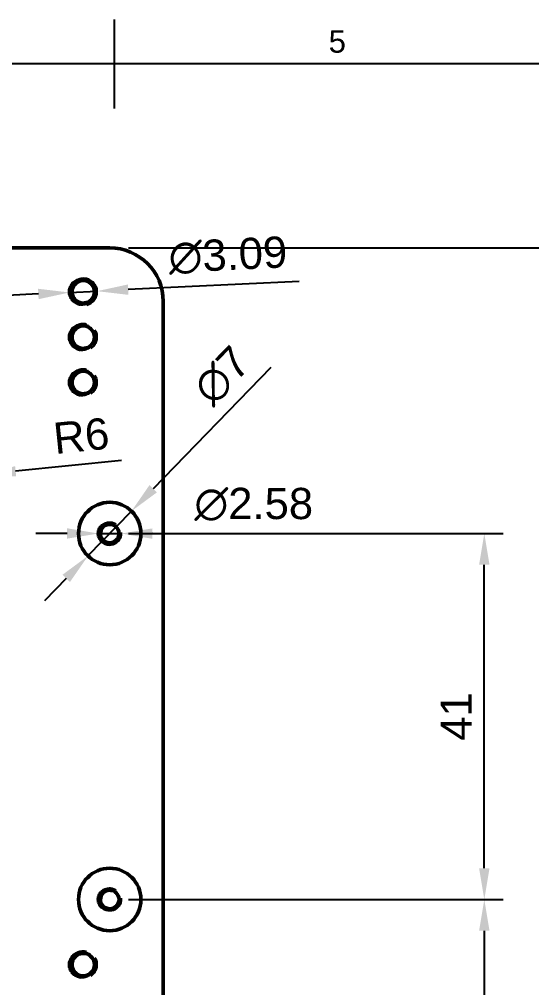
# Model space of a CAD drawing. Header units: millimetres. Extents: x 0 to 420, y 0 to 297.
# Drawn here: x 204.4 to 261.8, y 183.5 to 292 of the extents above; entities that cross this region are included whole.
import ezdxf
from ezdxf.enums import TextEntityAlignment as Align

# ---------------------------------------------------------------- set-up
doc = ezdxf.new("R2010")
doc.units = ezdxf.units.MM
doc.header["$LTSCALE"] = 0.75
doc.linetypes.add('HIDDEN2', pattern=[4.7625, 3.175, -1.5875])
for name, color, linetype, lineweight in [('BORDER', 7, 'Continuous', 25), ('FD_Dimensions', 7, 'Continuous', 25), ('Hidden', 7, 'HIDDEN2', 25), ('Visible', 7, 'Continuous', 50)]:
    doc.layers.add(name, color=color, linetype=linetype, lineweight=lineweight)
doc.styles.add('FusionTitle', font='Arial.ttf')
doc.styles.get("Standard").update_dxf_attribs({"font": 'Arial.ttf'})
doc.dimstyles.new('Dim-ISO-25', dxfattribs={"dimtxt": 3.5, "dimasz": 3.5, "dimexe": 2.1, "dimexo": 2.1, "dimgap": 1.4, "dimtad": 1, "dimzin": 12, "dimdsep": 46, "dimtxsty": 'Standard', "dimcen": 0, "dimazin": 3, "dimtp": 0.1, "dimtm": 0.1, "dimtfac": 0.714286, "dimtmove": 0, "dimatfit": 3, "dimfxl": 1, "dimtzin": 12, "dimarcsym": 0})

# ---------------------------------------------------------------- blocks, each defined once
blk = doc.blocks.new('ISO_A3_SHEET')
at = {"layer": 'BORDER'}
for p, q in [((215, 292), (215, 282)), ((410, 287), (20, 287))]:
    blk.add_line(p, q, dxfattribs=at)
at = {"layer": 'BORDER', "style": 'FusionTitle'}
blk.add_text('5', height=2.5, dxfattribs=at).set_placement((240, 289.5), align=Align.MIDDLE)
blk = doc.blocks.new('*D22')
at = {"layer": 'Defpoints', "color": 0, "transparency": 16777216}
for p in [(213.057122, 261.549076), (209.974678, 261.400976)]:
    blk.add_point(p, dxfattribs=at)
at = {"layer": 'FD_Dimensions', "color": 0, "lineweight": -2, "transparency": 16777216}
for p, q in [((235.737508, 262.638786), (216.55309, 261.717045)), ((209.974678, 261.400976), (213.057122, 261.549076)), ((206.478711, 261.233008), (202.982744, 261.065039))]:
    blk.add_line(p, q, dxfattribs=at)
blk.add_arc((211.5159, 261.475026), 1.543, 284.772035, 87.053739, dxfattribs=at)
at = {"layer": 'FD_Dimensions', "color": 0, "transparency": 16777216}
for points in [[(206.450716, 261.815669), (206.506706, 260.650347), (209.974678, 261.400976)], [(216.525095, 262.299706), (216.581084, 261.134384), (213.057122, 261.549076)]]:
    blk.add_solid(points, dxfattribs=at)
at = {"layer": 'FD_Dimensions', "color": 0, "transparency": 16777216, "insert": (227.735637, 265.543005), "char_height": 3.5, "attachment_point": 5, "rotation": 2.75073769}
blk.add_mtext('∅3.09', dxfattribs=at)
blk = doc.blocks.new('*D23')
at = {"layer": 'Defpoints', "color": 0, "transparency": 16777216}
for p in [(216.924291, 236.905853), (212.047509, 231.8842)]:
    blk.add_point(p, dxfattribs=at)
at = {"layer": 'FD_Dimensions', "color": 0, "lineweight": -2, "transparency": 16777216}
for p, q in [((232.538578, 252.983983), (219.362682, 239.416679)), ((212.047509, 231.8842), (216.924291, 236.905853)), ((209.609118, 229.373373), (207.170728, 226.862547))]:
    blk.add_line(p, q, dxfattribs=at)
at = {"layer": 'FD_Dimensions', "color": 0, "transparency": 16777216}
for points in [[(218.944211, 239.823078), (219.781153, 239.010281), (216.924291, 236.905853)], [(209.190647, 229.779772), (210.02759, 228.966975), (212.047509, 231.8842)]]:
    blk.add_solid(points, dxfattribs=at)
at = {"layer": 'FD_Dimensions', "color": 0, "transparency": 16777216, "insert": (227.081019, 252.079342), "char_height": 3.5, "attachment_point": 5, "rotation": 45.83851259}
blk.add_mtext('∅7', dxfattribs=at)
blk = doc.blocks.new('*D24')
at = {"layer": 'Defpoints', "color": 0, "transparency": 16777216}
for p in [(200.454504, 241.008023), (194.4859, 240.395026)]:
    blk.add_point(p, dxfattribs=at)
at = {"layer": 'FD_Dimensions', "color": 0, "lineweight": -2, "transparency": 16777216}
for p, q in [((215.815246, 242.585624), (203.93619, 241.365604)), ((194.4859, 240.395026), (200.454504, 241.008023))]:
    blk.add_line(p, q, dxfattribs=at)
at = {"layer": 'FD_Dimensions', "color": 0, "transparency": 16777216}
blk.add_solid([(203.876593, 241.945885), (203.995787, 240.785323), (200.454504, 241.008023)], dxfattribs=at)
at = {"layer": 'FD_Dimensions', "color": 0, "transparency": 16777216, "insert": (211.290957, 245.324734), "char_height": 3.5, "attachment_point": 5, "rotation": 5.86391422}
blk.add_mtext('R6', dxfattribs=at)
blk = doc.blocks.new('*D28')
at = {"layer": 'Defpoints', "color": 0, "transparency": 16777216}
for p in [(213.195902, 234.397198), (215.775898, 234.392855)]:
    blk.add_point(p, dxfattribs=at)
at = {"layer": 'FD_Dimensions', "color": 0, "lineweight": -2, "transparency": 16777216}
for p, q in [((209.695907, 234.403088), (206.195912, 234.408979)), ((213.195902, 234.397198), (215.775898, 234.392855)), ((238.482415, 234.354637), (219.275893, 234.386964))]:
    blk.add_line(p, q, dxfattribs=at)
blk.add_arc((214.4859, 234.395026), 1.29, 195.059935, 359.903564, dxfattribs=at)
at = {"layer": 'FD_Dimensions', "color": 0, "transparency": 16777216}
for points in [[(209.696889, 234.986421), (209.694925, 233.819756), (213.195902, 234.397198)], [(219.276875, 234.970297), (219.274912, 233.803632), (215.775898, 234.392855)]]:
    blk.add_solid(points, dxfattribs=at)
at = {"layer": 'FD_Dimensions', "color": 0, "transparency": 16777216, "insert": (230.634681, 237.652741), "char_height": 3.5, "attachment_point": 5, "rotation": 359.9035712}
blk.add_mtext('∅2.58', dxfattribs=at)
blk = doc.blocks.new('*D34')
at = {"layer": 'Defpoints', "color": 0, "transparency": 16777216}
for p in [(214.4859, 266.395026), (298.415219, 266.395026), (59.9859, 137.795026)]:
    blk.add_point(p, dxfattribs=at)
at = {"layer": 'FD_Dimensions', "color": 0, "lineweight": -2, "transparency": 16777216}
for p, q in [((216.5859, 266.395026), (300.515219, 266.395026)), ((298.415219, 141.295026), (298.415219, 262.895026)), ((62.0859, 137.795026), (300.515219, 137.795026))]:
    blk.add_line(p, q, dxfattribs=at)
at = {"layer": 'FD_Dimensions', "color": 0, "transparency": 16777216}
for points in [[(297.831886, 262.895026), (298.998553, 262.895026), (298.415219, 266.395026)], [(297.831886, 141.295026), (298.998553, 141.295026), (298.415219, 137.795026)]]:
    blk.add_solid(points, dxfattribs=at)
at = {"layer": 'FD_Dimensions', "color": 0, "transparency": 16777216, "insert": (295.228214, 202.095026), "char_height": 3.5, "attachment_point": 5, "rotation": 90}
blk.add_mtext('128.6', dxfattribs=at)
blk = doc.blocks.new('*D35')
at = {"layer": 'Defpoints', "color": 0, "transparency": 16777216}
for p in [(214.4859, 234.395026), (256.4859, 234.395026), (214.4859, 193.395026)]:
    blk.add_point(p, dxfattribs=at)
at = {"layer": 'FD_Dimensions', "color": 0, "lineweight": -2, "transparency": 16777216}
for p, q in [((216.5859, 234.395026), (258.5859, 234.395026)), ((256.4859, 196.895026), (256.4859, 230.895026)), ((216.5859, 193.395026), (258.5859, 193.395026))]:
    blk.add_line(p, q, dxfattribs=at)
at = {"layer": 'FD_Dimensions', "color": 0, "transparency": 16777216}
for points in [[(255.902567, 230.895026), (257.069234, 230.895026), (256.4859, 234.395026)], [(255.902567, 196.895026), (257.069234, 196.895026), (256.4859, 193.395026)]]:
    blk.add_solid(points, dxfattribs=at)
at = {"layer": 'FD_Dimensions', "color": 0, "transparency": 16777216, "insert": (253.328738, 213.895026), "char_height": 3.5, "attachment_point": 5, "rotation": 90}
blk.add_mtext('41', dxfattribs=at)
blk = doc.blocks.new('*D36')
at = {"layer": 'Defpoints', "color": 0, "transparency": 16777216}
for p in [(214.4859, 193.395026), (214.4859, 152.395026), (256.4859, 152.395026)]:
    blk.add_point(p, dxfattribs=at)
at = {"layer": 'FD_Dimensions', "color": 0, "lineweight": -2, "transparency": 16777216}
for p, q in [((216.5859, 193.395026), (258.5859, 193.395026)), ((256.4859, 189.895026), (256.4859, 155.895026)), ((216.5859, 152.395026), (258.5859, 152.395026))]:
    blk.add_line(p, q, dxfattribs=at)
at = {"layer": 'FD_Dimensions', "color": 0, "transparency": 16777216}
for points in [[(255.902567, 189.895026), (257.069234, 189.895026), (256.4859, 193.395026)], [(255.902567, 155.895026), (257.069234, 155.895026), (256.4859, 152.395026)]]:
    blk.add_solid(points, dxfattribs=at)
at = {"layer": 'FD_Dimensions', "color": 0, "transparency": 16777216, "insert": (253.328738, 172.895026), "char_height": 3.5, "attachment_point": 5, "rotation": 90}
blk.add_mtext('41', dxfattribs=at)

msp = doc.modelspace()

# ---------------------------------------------------------------- linework, layer by layer
at = {"layer": 'Hidden'}
for points, knots in [([(210.025, 261.874), (210.188, 262.481), (210.756, 262.958), (211.382, 263.012), (212.008, 263.067), (212.649, 262.696), (212.914, 262.127), (213.18, 261.558), (213.052, 260.829), (212.608, 260.385), (212.165, 259.941), (211.438, 259.811), (210.869, 260.074), (210.459, 260.263), (210.152, 260.646), (210.03, 261.079)], [14.3984001, 14.3984001, 14.3984001, 14.3984001, 15.6211227, 15.6211227, 15.6211227, 16.8426782, 16.8426782, 16.8426782, 18.0630931, 18.0630931, 18.0630931, 19.2823935, 19.2823935, 19.2823935, 20.1591191, 20.1591191, 20.1591191, 20.1591191]), ([(210.025, 256.794), (210.188, 257.401), (210.756, 257.878), (211.382, 257.932), (212.008, 257.987), (212.649, 257.616), (212.914, 257.047), (213.18, 256.478), (213.052, 255.749), (212.608, 255.305), (212.165, 254.861), (211.438, 254.731), (210.869, 254.994), (210.459, 255.183), (210.152, 255.566), (210.03, 255.999)], [14.3984001, 14.3984001, 14.3984001, 14.3984001, 15.6211227, 15.6211227, 15.6211227, 16.8426782, 16.8426782, 16.8426782, 18.0630931, 18.0630931, 18.0630931, 19.2823935, 19.2823935, 19.2823935, 20.1591191, 20.1591191, 20.1591191, 20.1591191]), ([(210.025, 251.714), (210.188, 252.321), (210.756, 252.798), (211.382, 252.852), (212.008, 252.907), (212.649, 252.536), (212.914, 251.967), (213.18, 251.398), (213.052, 250.669), (212.608, 250.225), (212.165, 249.781), (211.438, 249.651), (210.869, 249.914), (210.459, 250.103), (210.152, 250.486), (210.03, 250.919)], [14.3984001, 14.3984001, 14.3984001, 14.3984001, 15.6211227, 15.6211227, 15.6211227, 16.8426782, 16.8426782, 16.8426782, 18.0630931, 18.0630931, 18.0630931, 19.2823935, 19.2823935, 19.2823935, 20.1591191, 20.1591191, 20.1591191, 20.1591191]), ([(213.24, 234.73), (213.382, 235.258), (213.893, 235.665), (214.44, 235.684), (214.986, 235.704), (215.524, 235.336), (215.704, 234.82), (215.884, 234.304), (215.692, 233.682), (215.253, 233.358), (214.814, 233.033), (214.164, 233.032), (213.724, 233.354), (213.489, 233.526), (213.324, 233.782), (213.248, 234.062)], [14.4000124, 14.4000124, 14.4000124, 14.4000124, 15.6721069, 15.6721069, 15.6721069, 16.9430872, 16.9430872, 16.9430872, 18.212982, 18.212982, 18.212982, 19.4818196, 19.4818196, 19.4818196, 20.1575068, 20.1575068, 20.1575068, 20.1575068]), ([(214.514, 235.432), (214.379, 235.452), (214.24, 235.445), (213.968, 235.378), (213.837, 235.316), (213.6, 235.143), (213.498, 235.031), (213.339, 234.77), (213.284, 234.622), (213.243, 234.366), (213.24, 234.263), (213.258, 234.055), (213.281, 233.951), (213.316, 233.851)], [0, 0, 0, 0, 0.04115316, 0.04115316, 0.0841397, 0.0841397, 0.12895891, 0.12895891, 0.17561003, 0.17561003, 0.20647013, 0.20647013, 0.23807742, 0.23807742, 0.23807742, 0.23807742]), ([(213.747, 233.338), (213.89, 233.257), (214.047, 233.204), (214.367, 233.164), (214.526, 233.175), (214.825, 233.256), (214.962, 233.323), (215.198, 233.504), (215.295, 233.614), (215.413, 233.817), (215.448, 233.9), (215.497, 234.07), (215.51, 234.156), (215.512, 234.243)], [0, 0, 0, 0, 0.04926633, 0.04926633, 0.09669456, 0.09669456, 0.14228401, 0.14228401, 0.18603409, 0.18603409, 0.21297728, 0.21297728, 0.23917877, 0.23917877, 0.23917877, 0.23917877]), ([(213.24, 193.73), (213.382, 194.258), (213.893, 194.665), (214.44, 194.684), (214.986, 194.704), (215.524, 194.336), (215.704, 193.82), (215.884, 193.304), (215.692, 192.682), (215.253, 192.358), (214.814, 192.033), (214.164, 192.032), (213.724, 192.354), (213.489, 192.526), (213.324, 192.782), (213.248, 193.062)], [14.4000124, 14.4000124, 14.4000124, 14.4000124, 15.6721069, 15.6721069, 15.6721069, 16.9430872, 16.9430872, 16.9430872, 18.212982, 18.212982, 18.212982, 19.4818196, 19.4818196, 19.4818196, 20.1575068, 20.1575068, 20.1575068, 20.1575068]), ([(214.514, 194.432), (214.379, 194.452), (214.24, 194.445), (213.968, 194.378), (213.837, 194.316), (213.6, 194.143), (213.498, 194.031), (213.339, 193.77), (213.284, 193.622), (213.243, 193.366), (213.24, 193.263), (213.258, 193.055), (213.281, 192.951), (213.316, 192.851)], [0, 0, 0, 0, 0.04115316, 0.04115316, 0.0841397, 0.0841397, 0.12895891, 0.12895891, 0.17561003, 0.17561003, 0.20647013, 0.20647013, 0.23807742, 0.23807742, 0.23807742, 0.23807742]), ([(213.747, 192.338), (213.89, 192.257), (214.047, 192.204), (214.367, 192.164), (214.526, 192.175), (214.825, 192.256), (214.962, 192.323), (215.198, 192.504), (215.295, 192.614), (215.413, 192.817), (215.448, 192.9), (215.497, 193.07), (215.51, 193.156), (215.512, 193.243)], [0, 0, 0, 0, 0.04926633, 0.04926633, 0.09669456, 0.09669456, 0.14228401, 0.14228401, 0.18603409, 0.18603409, 0.21297728, 0.21297728, 0.23917877, 0.23917877, 0.23917877, 0.23917877]), ([(210.025, 186.494), (210.188, 187.101), (210.756, 187.578), (211.382, 187.632), (212.008, 187.687), (212.649, 187.316), (212.914, 186.747), (213.18, 186.178), (213.052, 185.449), (212.608, 185.005), (212.165, 184.561), (211.438, 184.431), (210.869, 184.694), (210.459, 184.883), (210.152, 185.266), (210.03, 185.699)], [14.3984001, 14.3984001, 14.3984001, 14.3984001, 15.6211227, 15.6211227, 15.6211227, 16.8426782, 16.8426782, 16.8426782, 18.0630931, 18.0630931, 18.0630931, 19.2823935, 19.2823935, 19.2823935, 20.1591191, 20.1591191, 20.1591191, 20.1591191])]:
    msp.add_open_spline(points, degree=3, knots=knots, dxfattribs=at)
at = {"layer": 'Visible', "extrusion": (-1e-16, -1, 0)}
for p, q in [((214.486, 266.395), (45.986, 266.395)), ((220.486, 137.795), (220.486, 260.395))]:
    msp.add_line(p, q, dxfattribs=at)
at = {"layer": 'Visible', "extrusion": (0, 0, -1)}
for centre in [(-214.486, 234.395), (-214.486, 193.395)]:
    msp.add_circle(centre, 3.5, dxfattribs=at)
at = {"layer": 'Visible'}
for centre, radius, start, end in [((214.486, 260.395), 6, 0, 90), ((214.486, 234.395), 1.038, 311.56922, 48.43078), ((214.486, 193.395), 1.038, 311.56922, 48.43078)]:
    msp.add_arc(centre, radius, start, end, dxfattribs=at)
at = {"layer": 'Visible', "extrusion": (0, 0, -1)}
for centre, radius, start, end in [((-211.516, 261.475), 1.543, 345.03244, 14.96756), ((-211.516, 261.475), 1.264, 130.73783, 229.26217), ((-211.516, 256.395), 1.264, 130.73783, 229.26217), ((-211.516, 256.395), 1.543, 345.03244, 14.96756), ((-211.516, 251.315), 1.543, 345.03244, 14.96756), ((-211.516, 251.315), 1.264, 130.73783, 229.26217), ((-214.486, 234.395), 1.29, 344.94007, 15.05993), ((-214.486, 193.395), 1.29, 344.94007, 15.05993), ((-211.516, 186.095), 1.264, 130.73783, 229.26217), ((-211.516, 186.095), 1.543, 345.03244, 14.96756)]:
    msp.add_arc(centre, radius, start, end, dxfattribs=at)
at = {"layer": 'Visible'}
for points, knots in [([(210.025, 261.874), (210.093, 262.058), (210.195, 262.229), (210.456, 262.514), (210.609, 262.628), (210.946, 262.787), (211.125, 262.833), (211.483, 262.852), (211.659, 262.827), (211.924, 262.734), (212.019, 262.688), (212.192, 262.574), (212.271, 262.508), (212.341, 262.433)], [0, 0, 0, 0, 0.05903869, 0.05903869, 0.11603343, 0.11603343, 0.17098341, 0.17098341, 0.22388784, 0.22388784, 0.25550516, 0.25550516, 0.28634738, 0.28634738, 0.28634738, 0.28634738]), ([(212.336, 262.426), (212.08, 262.643), (211.741, 262.764), (211.406, 262.735), (210.867, 262.688), (210.385, 262.257), (210.277, 261.728), (210.167, 261.189), (210.455, 260.594), (210.946, 260.346), (211.39, 260.122), (211.965, 260.193), (212.341, 260.517)], [-4.5636114, -4.5636114, -4.5636114, -4.5636114, -3.7654084, -3.7654084, -3.7654084, -2.4828623, -2.4828623, -2.4828623, -1.1783573, -1.1783573, -1.1783573, 0, 0, 0, 0]), ([(212.341, 260.517), (212.227, 260.395), (212.09, 260.297), (211.78, 260.154), (211.609, 260.114), (211.254, 260.099), (211.074, 260.128), (210.727, 260.254), (210.565, 260.352), (210.337, 260.559), (210.258, 260.651), (210.123, 260.852), (210.067, 260.961), (210.025, 261.077)], [0, 0, 0, 0, 0.05011102, 0.05011102, 0.10226148, 0.10226148, 0.15645048, 0.15645048, 0.2126771, 0.2126771, 0.24852048, 0.24852048, 0.2851428, 0.2851428, 0.2851428, 0.2851428]), ([(210.025, 256.794), (210.093, 256.978), (210.195, 257.149), (210.456, 257.434), (210.609, 257.548), (210.946, 257.707), (211.125, 257.753), (211.483, 257.772), (211.659, 257.747), (211.924, 257.654), (212.019, 257.608), (212.192, 257.494), (212.271, 257.428), (212.341, 257.353)], [0, 0, 0, 0, 0.05903869, 0.05903869, 0.11603343, 0.11603343, 0.17098341, 0.17098341, 0.22388784, 0.22388784, 0.25550516, 0.25550516, 0.28634738, 0.28634738, 0.28634738, 0.28634738]), ([(212.336, 257.346), (212.08, 257.563), (211.741, 257.684), (211.406, 257.655), (210.867, 257.608), (210.385, 257.177), (210.277, 256.648), (210.167, 256.109), (210.455, 255.514), (210.946, 255.266), (211.39, 255.042), (211.965, 255.113), (212.341, 255.437)], [-4.5636114, -4.5636114, -4.5636114, -4.5636114, -3.7654084, -3.7654084, -3.7654084, -2.4828623, -2.4828623, -2.4828623, -1.1783573, -1.1783573, -1.1783573, 0, 0, 0, 0]), ([(212.341, 255.437), (212.227, 255.315), (212.09, 255.217), (211.78, 255.074), (211.609, 255.034), (211.254, 255.019), (211.074, 255.048), (210.727, 255.174), (210.565, 255.272), (210.337, 255.479), (210.258, 255.571), (210.123, 255.772), (210.067, 255.881), (210.025, 255.997)], [0, 0, 0, 0, 0.05011102, 0.05011102, 0.10226148, 0.10226148, 0.15645048, 0.15645048, 0.2126771, 0.2126771, 0.24852048, 0.24852048, 0.2851428, 0.2851428, 0.2851428, 0.2851428]), ([(210.025, 251.714), (210.093, 251.898), (210.195, 252.069), (210.456, 252.354), (210.609, 252.468), (210.946, 252.627), (211.125, 252.673), (211.483, 252.692), (211.659, 252.667), (211.924, 252.574), (212.019, 252.528), (212.192, 252.414), (212.271, 252.348), (212.341, 252.273)], [0, 0, 0, 0, 0.05903869, 0.05903869, 0.11603343, 0.11603343, 0.17098341, 0.17098341, 0.22388784, 0.22388784, 0.25550516, 0.25550516, 0.28634738, 0.28634738, 0.28634738, 0.28634738]), ([(212.336, 252.266), (212.08, 252.483), (211.741, 252.604), (211.406, 252.575), (210.867, 252.528), (210.385, 252.097), (210.277, 251.568), (210.167, 251.029), (210.455, 250.434), (210.946, 250.186), (211.39, 249.962), (211.965, 250.033), (212.341, 250.357)], [-4.5636114, -4.5636114, -4.5636114, -4.5636114, -3.7654084, -3.7654084, -3.7654084, -2.4828623, -2.4828623, -2.4828623, -1.1783573, -1.1783573, -1.1783573, 0, 0, 0, 0]), ([(212.341, 250.357), (212.227, 250.235), (212.09, 250.137), (211.78, 249.994), (211.609, 249.954), (211.254, 249.939), (211.074, 249.968), (210.727, 250.094), (210.565, 250.192), (210.337, 250.399), (210.258, 250.491), (210.123, 250.692), (210.067, 250.801), (210.025, 250.917)], [0, 0, 0, 0, 0.05011102, 0.05011102, 0.10226148, 0.10226148, 0.15645048, 0.15645048, 0.2126771, 0.2126771, 0.24852048, 0.24852048, 0.2851428, 0.2851428, 0.2851428, 0.2851428]), ([(213.24, 234.73), (213.298, 234.884), (213.384, 235.025), (213.604, 235.261), (213.732, 235.355), (214.013, 235.485), (214.162, 235.522), (214.459, 235.535), (214.604, 235.513), (214.825, 235.434), (214.905, 235.393), (215.051, 235.294), (215.117, 235.236), (215.174, 235.171)], [0, 0, 0, 0, 0.04926633, 0.04926633, 0.09669456, 0.09669456, 0.14228401, 0.14228401, 0.18603409, 0.18603409, 0.21297728, 0.21297728, 0.23917877, 0.23917877, 0.23917877, 0.23917877]), ([(215.174, 235.171), (215.148, 235.194), (215.121, 235.216), (215.093, 235.237), (214.711, 235.512), (214.138, 235.48), (213.789, 235.164), (213.446, 234.854), (213.354, 234.3), (213.577, 233.895), (213.801, 233.487), (214.322, 233.27), (214.77, 233.397), (214.919, 233.439), (215.058, 233.516), (215.174, 233.619)], [-4.5926321, -4.5926321, -4.5926321, -4.5926321, -4.4919814, -4.4919814, -4.4919814, -3.1313767, -3.1313767, -3.1313767, -1.7932524, -1.7932524, -1.7932524, -0.4485859, -0.4485859, -0.4485859, 0, 0, 0, 0]), ([(215.174, 233.619), (215.083, 233.516), (214.973, 233.433), (214.721, 233.309), (214.58, 233.272), (214.288, 233.253), (214.138, 233.273), (213.848, 233.37), (213.712, 233.449), (213.515, 233.618), (213.446, 233.695), (213.327, 233.867), (213.277, 233.961), (213.24, 234.06)], [0, 0, 0, 0, 0.04115316, 0.04115316, 0.0841397, 0.0841397, 0.12895891, 0.12895891, 0.17561003, 0.17561003, 0.20647013, 0.20647013, 0.23807742, 0.23807742, 0.23807742, 0.23807742]), ([(213.24, 193.73), (213.298, 193.884), (213.384, 194.025), (213.604, 194.261), (213.732, 194.355), (214.013, 194.485), (214.162, 194.522), (214.459, 194.535), (214.604, 194.513), (214.825, 194.434), (214.905, 194.393), (215.051, 194.294), (215.117, 194.236), (215.174, 194.171)], [0, 0, 0, 0, 0.04926633, 0.04926633, 0.09669456, 0.09669456, 0.14228401, 0.14228401, 0.18603409, 0.18603409, 0.21297728, 0.21297728, 0.23917877, 0.23917877, 0.23917877, 0.23917877]), ([(215.174, 194.171), (215.148, 194.194), (215.121, 194.216), (215.093, 194.237), (214.711, 194.512), (214.138, 194.48), (213.789, 194.164), (213.446, 193.854), (213.354, 193.3), (213.577, 192.895), (213.801, 192.487), (214.322, 192.27), (214.77, 192.397), (214.919, 192.439), (215.058, 192.516), (215.174, 192.619)], [-4.5926321, -4.5926321, -4.5926321, -4.5926321, -4.4919814, -4.4919814, -4.4919814, -3.1313767, -3.1313767, -3.1313767, -1.7932524, -1.7932524, -1.7932524, -0.4485859, -0.4485859, -0.4485859, 0, 0, 0, 0]), ([(215.174, 192.619), (215.083, 192.516), (214.973, 192.433), (214.721, 192.309), (214.58, 192.272), (214.288, 192.253), (214.138, 192.273), (213.848, 192.37), (213.712, 192.449), (213.515, 192.618), (213.446, 192.695), (213.327, 192.867), (213.277, 192.961), (213.24, 193.06)], [0, 0, 0, 0, 0.04115316, 0.04115316, 0.0841397, 0.0841397, 0.12895891, 0.12895891, 0.17561003, 0.17561003, 0.20647013, 0.20647013, 0.23807742, 0.23807742, 0.23807742, 0.23807742]), ([(210.025, 186.494), (210.093, 186.678), (210.195, 186.849), (210.456, 187.134), (210.609, 187.248), (210.946, 187.407), (211.125, 187.453), (211.483, 187.472), (211.659, 187.447), (211.924, 187.354), (212.019, 187.308), (212.192, 187.194), (212.271, 187.128), (212.341, 187.053)], [0, 0, 0, 0, 0.05903869, 0.05903869, 0.11603343, 0.11603343, 0.17098341, 0.17098341, 0.22388784, 0.22388784, 0.25550516, 0.25550516, 0.28634738, 0.28634738, 0.28634738, 0.28634738]), ([(212.336, 187.046), (212.08, 187.263), (211.741, 187.384), (211.406, 187.355), (210.867, 187.308), (210.385, 186.877), (210.277, 186.348), (210.167, 185.809), (210.455, 185.214), (210.946, 184.966), (211.39, 184.742), (211.965, 184.813), (212.341, 185.137)], [-4.5636114, -4.5636114, -4.5636114, -4.5636114, -3.7654084, -3.7654084, -3.7654084, -2.4828623, -2.4828623, -2.4828623, -1.1783573, -1.1783573, -1.1783573, 0, 0, 0, 0]), ([(212.341, 185.137), (212.227, 185.015), (212.09, 184.917), (211.78, 184.774), (211.609, 184.734), (211.254, 184.719), (211.074, 184.748), (210.727, 184.874), (210.565, 184.972), (210.337, 185.179), (210.258, 185.271), (210.123, 185.472), (210.067, 185.581), (210.025, 185.697)], [0, 0, 0, 0, 0.05011102, 0.05011102, 0.10226148, 0.10226148, 0.15645048, 0.15645048, 0.2126771, 0.2126771, 0.24852048, 0.24852048, 0.2851428, 0.2851428, 0.2851428, 0.2851428])]:
    msp.add_open_spline(points, degree=3, knots=knots, dxfattribs=at)

# ---------------------------------------------------------------- block references
at = {"layer": 'BORDER'}
msp.add_blockref('ISO_A3_SHEET', (0, 0), dxfattribs=at)

# ---------------------------------------------------------------- dimensions: what is measured, and where the dimension line sits
at = {"layer": 'FD_Dimensions'}
dim = msp.add_diameter_dim_2p(p1=(209.975, 261.401), p2=(213.057, 261.549), dimstyle='Dim-ISO-25', override={"dimlfac": 1}, dxfattribs=at)
dim.commit()
dim.dimension.update_dxf_attribs({"geometry": '*D22', "text_midpoint": (227.736, 265.543)})
dim = msp.add_linear_dim(base=(298.415, 266.395), p1=(59.986, 137.795), p2=(214.486, 266.395), angle=90, dimstyle='Dim-ISO-25', override={"dimlfac": 1, "dimclrd": 0, "dimclre": 0}, dxfattribs=at)
dim.commit()
dim.dimension.update_dxf_attribs({"geometry": '*D34', "text_midpoint": (295.228, 202.095)})
for p1, p2, picture, middle in [((212.048, 231.884), (216.924, 236.906), '*D23', (229.438, 249.791)), ((213.196, 234.397), (215.776, 234.393), '*D28', (230.629, 234.368))]:
    dim = msp.add_diameter_dim_2p(p1=p1, p2=p2, dimstyle='Dim-ISO-25', override={"dimlfac": 1}, dxfattribs=at)
    dim.commit()
    dim.dimension.update_dxf_attribs({"geometry": picture, "text_midpoint": middle, "dimtype": 163})
dim = msp.add_radius_dim(center=(194.486, 240.395), mpoint=(200.455, 241.008), dimstyle='Dim-ISO-25', override={"dimlfac": 1, "dimse1": 1}, dxfattribs=at)
dim.commit()
dim.dimension.update_dxf_attribs({"geometry": '*D24', "text_midpoint": (211.617, 242.154), "dimtype": 164})
for p2, distance, picture, middle in [((214.486, 234.395), -42, '*D35', (253.329, 213.895)), ((214.486, 152.395), 42, '*D36', (253.329, 172.895))]:
    dim = msp.add_aligned_dim(p1=(214.486, 193.395), p2=p2, distance=distance, dimstyle='Dim-ISO-25', override={"dimlfac": 1, "dimclrd": 0, "dimclre": 0}, dxfattribs=at)
    dim.commit()
    dim.dimension.update_dxf_attribs({"geometry": picture, "text_midpoint": middle})

doc.saveas('drawing.dxf')
